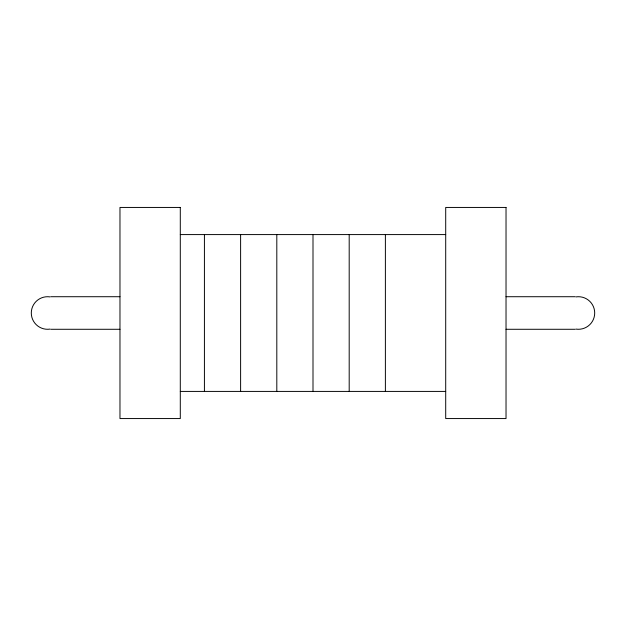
<?xml version="1.0" encoding="UTF-8"?>
<svg xmlns="http://www.w3.org/2000/svg" width="626" height="626" viewBox="0 0 626 626"><rect width="100%" height="100%" fill="white"/><g stroke="black" fill="none" stroke-linecap="round" stroke-linejoin="round"><path stroke-width="0.94" d="M180.296 234.586L445.704 234.586M50.949 296.716L119.973 296.716M506.027 296.716L575.051 296.716M50.949 329.284L119.973 329.284M506.027 329.284L575.051 329.284M180.296 391.414L445.704 391.414M385.389 234.586L385.389 391.414M349.191 234.586L349.191 391.414M313 234.586L313 391.414M276.809 234.586L276.809 391.414M240.611 234.586L240.611 391.414M204.42 234.586L204.42 391.414M50.135 329.088A16.284 16.284 0 0 1 31.3 313A16.284 16.284 0 0 1 50.135 296.912M575.865 296.912A16.284 16.284 0 0 1 594.7 313A16.284 16.284 0 0 1 575.865 329.088M180.296 207.441L119.973 207.441L119.973 418.559L180.296 418.559L180.296 207.441M506.027 207.441L445.704 207.441L445.704 418.559L506.027 418.559L506.027 207.441"/></g></svg>
